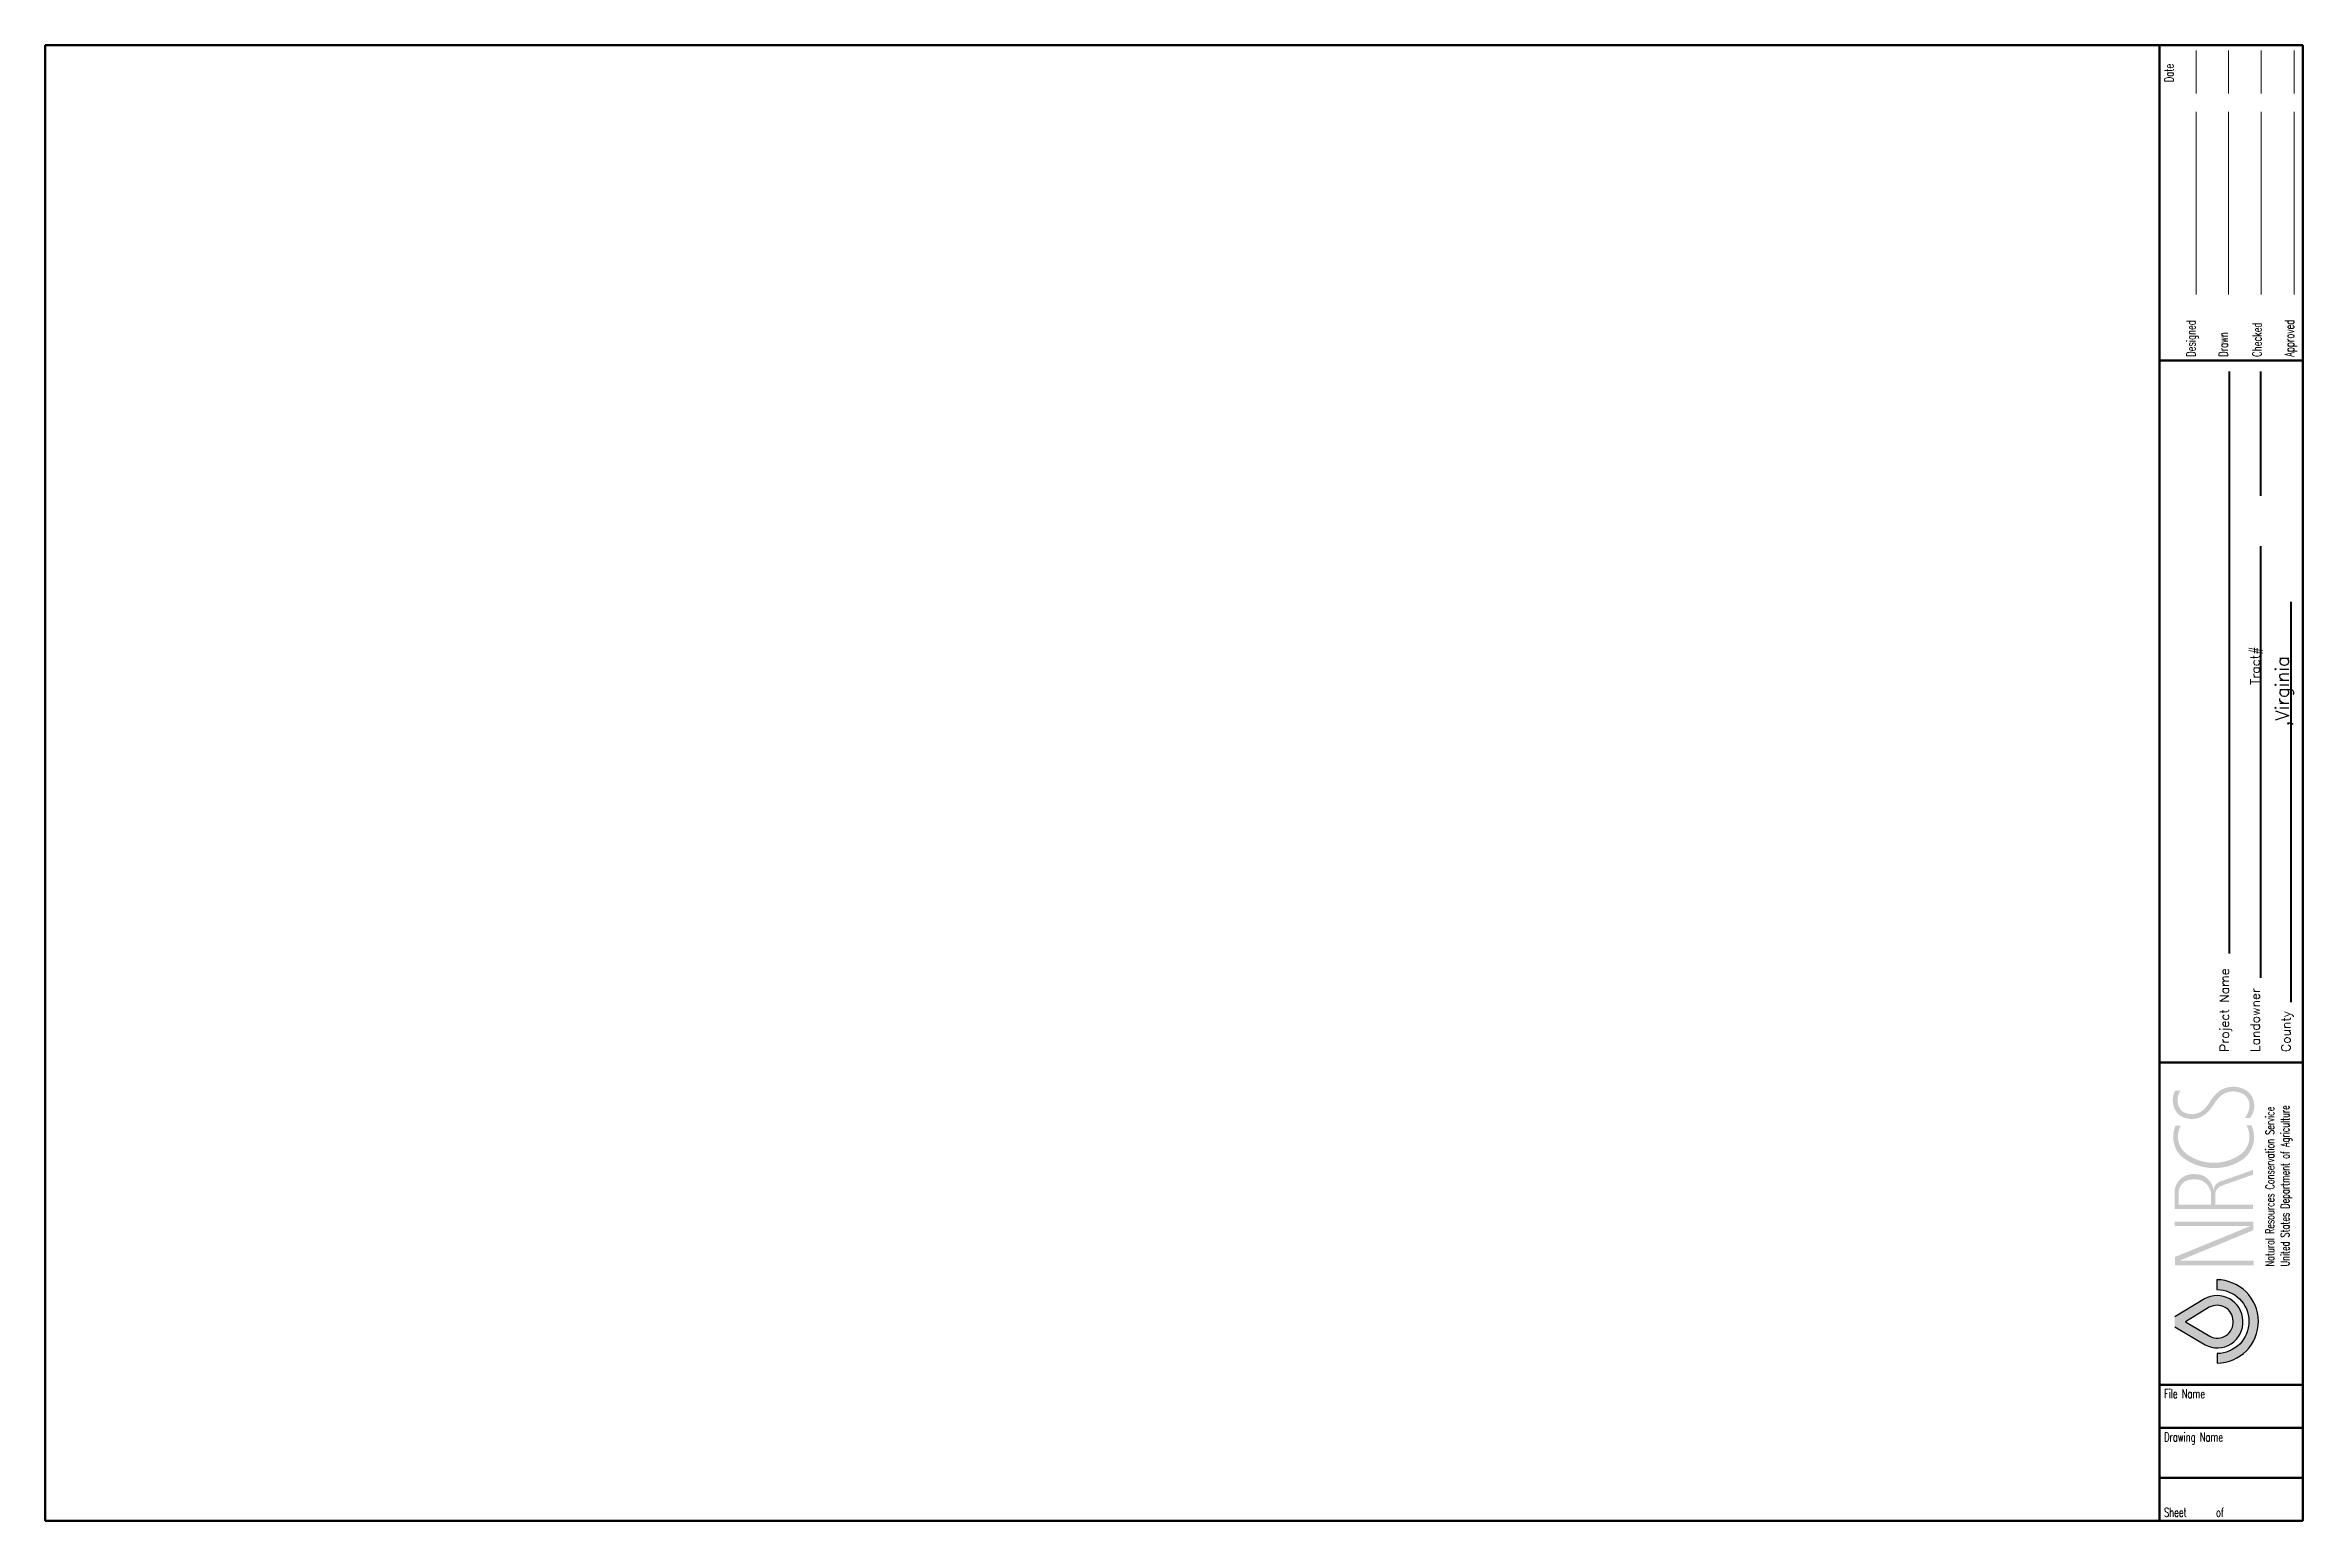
# Paper-space layout 'VA.11x17.Eng.Landscape' of a CAD drawing. Header units: feet, sheet in inches. Extents: x 0.8 to 16.5, y 0.3 to 10.6.
import ezdxf

# ---------------------------------------------------------------- set-up
doc = ezdxf.new("R2010")
doc.units = ezdxf.units.FT
doc.header["$MEASUREMENT"] = 0
doc.layers.add('1.Text.Note', color=7, linetype='Continuous')
for name, color, linetype, lineweight in [('4.Tblk.Brdr.Line', 7, 'Continuous', 50), ('4.Tblk.logo', 7, 'Continuous', 20), ('4.Tblk.Text', 7, 'Continuous', 18)]:
    doc.layers.add(name, color=color, linetype=linetype, lineweight=lineweight)
doc.styles.add('001xB.NoteA', font='romans.shx', dxfattribs={"height": 0.063})
doc.styles.add('001xB.Subtitle', font='romans.shx', dxfattribs={"height": 0.094})
doc.styles.add('TitleblockA', font='romans.shx', dxfattribs={"width": 0.68, "height": 0.063})
doc.styles.add('TitleblockB', font='romans.shx', dxfattribs={"width": 0.68, "height": 0.06})

# ---------------------------------------------------------------- blocks, each defined once
blk = doc.blocks.new('Va.11x17.Tblk.Land')
at = {"layer": '4.Tblk.logo', "lineweight": 20}
h = blk.add_hatch(color=256, dxfattribs=at)
h.paths.add_polyline_path([(15.4069953528587, 1.784656511215545), (15.4069953528587, 1.815474003216615), (14.88798682999501, 1.815474003216615), (15.40406310423102, 2.028261413788023), (15.40406310423102, 2.088428881072126), (14.85573206643696, 2.088428881072126), (14.85573206643696, 2.057611407024957), (15.3835373351837, 2.057611407024957), (14.8571981907508, 1.841888980971326), (14.8571981907508, 1.784656511215545)])
h.paths.add_polyline_path([(15.40301563652783, 2.177748345870626), (15.40301563652783, 2.206677876482821), (15.13953782882353, 2.206677876482821), (15.13953782882353, 2.286234076689396, -0.2909195284243397), (15.18722686934019, 2.340476951075736), (15.40301563652783, 2.416581138368805), (15.40301563652783, 2.449616060597243), (15.17527131143062, 2.369006055627075, 0.2535773356881624), (15.12957926858196, 2.323588802868542), (15.12697279040355, 2.305180130764249, 0.4020052294611631), (14.99642843377734, 2.420159241594185, 0.4227135857037471), (14.85506061890361, 2.298131486687893), (14.85506061890361, 2.177748345870626)])
h.paths.add_polyline_path([(15.11007795845963, 2.207131553841556), (15.11007795845963, 2.287176962195311, 0.4195188246587601), (14.97839723080841, 2.382870352404019, 0.4466814153464093), (14.8833947019374, 2.279954822248079), (14.8833947019374, 2.207131553841556)], flags=16)
h.paths.add_polyline_path([(15.33627710417566, 2.526213600021769, 0.3448591340221707), (15.39252758785233, 2.760184631833695), (15.35627728166805, 2.760184631833695, -0.416699506186028), (15.30106558367739, 2.548479680466663, -0.3074113279221537), (14.93566569851136, 2.562908112809687, -0.3717730025601387), (14.89886083206135, 2.758553285684378), (14.86111516198591, 2.758553285684378, 0.297908916092236), (14.89752330475446, 2.548435742687836, 0.3415991672635696)])
h.paths.add_polyline_path([(14.90587148711808, 2.860331199981793, -0.3652993477588803), (14.89752571110735, 3.003816914119348), (14.85978004103191, 3.003816914119348, 0.3342154096734312), (14.88449089017924, 2.834343820878154, 0.3549836583971578), (15.08001116571617, 2.845800684707051, 0.0684937296960168), (15.1237706074899, 2.898954856919211, -0.05167385557958963), (15.16907403217017, 2.957904510469341, -0.1124011771345428), (15.21437746640159, 2.988135089143512, -0.2241067274826346), (15.33292145200384, 2.97906590476893, -0.261746780318118), (15.37746982772461, 2.905000979835613, -0.1861403369734101), (15.34500236907239, 2.812797686153083), (15.38274803914783, 2.812797686153083, 0.1836176790238476), (15.41054143415907, 2.905976809659037, 0.261746780318136), (15.34928318887626, 3.007823111909367, 0.2241067274826459), (15.20258066998997, 3.019046559351558, 0.112401177134577), (15.14505791706094, 2.980662138005187, 0.05167385557957647), (15.09559840017001, 2.91630450045232, -0.06486815243433695), (15.05988574031183, 2.872280814409372, -0.3598674709814251)])
at = {"layer": '4.Tblk.logo', "lineweight": 30}
h = blk.add_hatch(color=256, dxfattribs=at)
edge = h.paths.add_edge_path()
edge.add_arc((15.14862989609418, 1.391791494909548), 0.2909783258605584, 270.6241969356223, 449.838363132875)
edge.add_line((15.14945077265799, 1.682768662883738), (15.14945077265799, 1.614581955897933))
edge.add_arc((15.15041613144243, 1.391210629736033), 0.2233734121799382, -89.6450743793165, 90.24761745680712, ccw=False)
edge.add_line((15.15179983615142, 1.167841503332703), (15.15179983615142, 1.100830436345611))
h = blk.add_hatch(color=256, dxfattribs=at)
edge = h.paths.add_edge_path(flags=16)
edge.add_line((14.93025582758798, 1.389232122491443), (15.10194473263548, 1.288413591101708))
edge.add_arc((15.15387807658689, 1.3852507438188), 0.1098840587179425, 241.7955341824036, 365.0694461726389)
edge.add_arc((15.15124490174362, 1.392885612428346), 0.1121066049397113, 1.060471295289722, 118.7246599001055)
edge.add_line((15.09736635826844, 1.49119631084973), (14.93025582758798, 1.389232122491443))
edge = h.paths.add_edge_path()
edge.add_line((14.85607958590354, 1.354465055572923), (14.85607958590354, 1.423093275926838))
edge.add_line((14.85607958590354, 1.423093275926838), (15.06337096699649, 1.549574218454794))
edge.add_arc((15.15124490174362, 1.392885612428343), 0.1796472868329962, 1.8128112037867936, 119.2845329873663, ccw=False)
edge.add_arc((15.15387807658689, 1.385250743818798), 0.1774247406112285, -118.67693267372408, 4.30479088013459, ccw=False)
edge.add_line((15.06873720974811, 1.229589022850206), (14.85607958590354, 1.354465055572923))
at = {"layer": '4.Tblk.Brdr.Line'}
for p, q in [((1.110223024625157e-16, 0), (7.105427357601002e-15, 10.30022208477493)), ((7.105427357601002e-15, 10.30022208477494), (15.75000000000001, 10.30022208477493)), ((15.75000000000001, 10.30022208477493), (15.75, 0)), ((15.75, 8.100000000000003), (14.75, 8.100000000000003)), ((15.75, 3.200000000000003), (14.74999999999999, 3.200000000000003)), ((15.75, 0.9500000000000028), (14.75, 0.9500000000000028)), ((15.75, 0.6500000000000057), (14.75, 0.6500000000000057)), ((15.75, 0.2999999999999972), (14.75, 0.2999999999999972))]:
    blk.add_line(p, q, dxfattribs=at)
at = {"layer": '4.Tblk.Brdr.Line', "color": 0}
blk.add_line((15.75, 0), (1.110223024625157e-16, 1.40165656858926e-14), dxfattribs=at)
at = {"layer": '4.Tblk.Brdr.Line'}
blk.add_lwpolyline([(14.75000000000001, 10.30022208477493), (14.75, 0)], dxfattribs=at)
at = {"layer": '4.Tblk.logo', "lineweight": 30}
blk.add_lwpolyline([(15.15179983615142, 1.100830436345611, 0.9931657133227865), (15.14945077265799, 1.682768662883738), (15.14945077265799, 1.614581955897933, -0.9990639977997765), (15.15179983615142, 1.167841503332703), (15.15179983615142, 1.100830436345611)], format="xyb", close=True, dxfattribs=at)
for points in [[(14.85607958590354, 1.354465055572923), (15.06873720974811, 1.229589022850206, 0.5948295144615369), (15.3308022772666, 1.398568618829714, 0.5627338440588167), (15.06337096699649, 1.549574218454794), (14.85607958590354, 1.423093275926838)], [(14.93025582758798, 1.389232122491443), (15.10194473263548, 1.288413591101708, 0.596556830185391), (15.26333230490831, 1.394960443242063, 0.5638400993871066), (15.09736635826844, 1.49119631084973), (14.93025582758798, 1.389232122491443)]]:
    blk.add_lwpolyline(points, format="xyb", dxfattribs=at)
at = {"layer": '4.Tblk.Text'}
for p, q in [((15.00465583801271, 9.961952571876466), (15.00465583801271, 10.26368109559886)), ((15.2313804626465, 9.961952571876466), (15.2313804626465, 10.26368109559886)), ((15.45810317993165, 9.961952571876466), (15.45810317993165, 10.26368109559886)), ((15.69038391113282, 9.961952571876466), (15.69038391113282, 10.26368109559886)), ((15.00465583801271, 8.559600448608409), (15.00465583801271, 9.834826087951669)), ((15.2313804626465, 9.834826087951669), (15.2313804626465, 8.559600448608407)), ((15.45810317993165, 9.834826087951669), (15.45810317993165, 8.559600448608407)), ((15.69038391113282, 8.559600448608407), (15.69038391113282, 9.834826087951669))]:
    blk.add_line(p, q, dxfattribs=at)
at = {"style": 'TitleblockB', "width": 0.68}
blk.add_text('Date', height=0.063, rotation=90, dxfattribs=at).set_placement((14.8481982038337, 10.04090695248082))
at = {"layer": '4.Tblk.logo', "style": 'TitleblockB', "width": 0.68}
for s, p in [('Natural Resources Conservation Service', (15.55068736914136, 1.776307180590646)), ('United States Department of Agriculture', (15.65594123039106, 1.776307180590646))]:
    blk.add_text(s, height=0.06058, rotation=90, dxfattribs=at).set_placement(p)
at = {"layer": '4.Tblk.Text', "style": 'TitleblockA', "width": 0.68}
for s, p in [('Designed', (15.00158119201661, 8.12477836608888)), ('Checked', (15.46172714233399, 8.12477836608888)), ('Approved', (15.68835639953614, 8.12477836608888)), ('Drawn', (15.22710418701172, 8.12477836608888))]:
    blk.add_text(s, height=0.063, rotation=90, dxfattribs=at).set_placement(p)
for s, p in [('File Name', (14.78154373168945, 0.8564610004425113)), ('Drawing Name', (14.78154373168945, 0.5542679638941657)), ('Sheet      of', (14.78154373168945, 0.02847701311111805))]:
    blk.add_text(s, height=0.0625, dxfattribs=at).set_placement(p)

psp = doc.layouts.new('VA.11x17.Eng.Landscape')

# ---------------------------------------------------------------- linework, layer by layer
at = {"layer": '1.Text.Note', "lineweight": 40}
for p, q in [((16.02171509178629, 4.216293834537469), (16.0217150917863, 8.279246942056027)), ((16.23937740588214, 7.4106768165892), (16.23937740588214, 8.279246942056027)), ((16.23937740588214, 4.048117111761782), (16.23937740588214, 7.060553066996208)), ((16.45057615212728, 3.877329525980081), (16.45057615212729, 6.671745125352986))]:
    psp.add_line(p, q, dxfattribs=at)

# ---------------------------------------------------------------- block references
psp.add_blockref('Va.11x17.Tblk.Land', (0.7824631325966749, 0.2573093827328403))

# ---------------------------------------------------------------- texts
at = {"layer": '1.Text.Note'}
for s, insert, char_height, width, attachment_point, rotation, style in [('Landowner                                                 Tract#              ', (16.2523914010393, 3.530337177058028), 0.063, 4.751972205674819, 7, 89.99999999999993, '001xB.NoteA'), ('                                 ,Virginia', (16.46667112115693, 3.675882175421053), 0.094, 4.751972205674818, 7, 89.99999999999997, '001xB.Subtitle'), ('Project Name', (15.95411168092168, 3.530337177058028), 0.063, 4.745210148568081, 1, 90, '001xB.NoteA'), ('County', (16.46667112115693, 3.530337177058032), 0.063, 4.706780960931145, 7, 89.99999999999999, '001xB.NoteA')]:
    psp.add_mtext(s, dxfattribs=dict(at, insert=insert, char_height=char_height, width=width, attachment_point=attachment_point, rotation=rotation, style=style))

doc.saveas('drawing.dxf')
